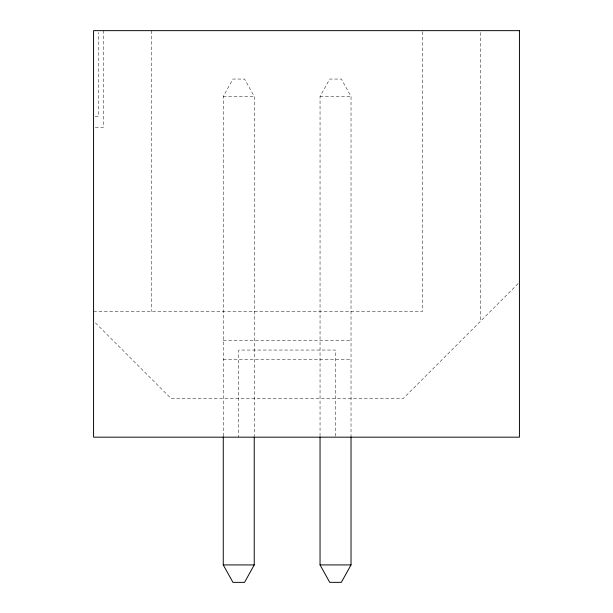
<?xml version="1.0" encoding="UTF-8"?>
<svg xmlns="http://www.w3.org/2000/svg" width="613" height="613" viewBox="0 0 613 613"><rect width="100%" height="100%" fill="white"/><g stroke="black" fill="none" stroke-linecap="round" stroke-linejoin="round"><path stroke-width="0.46" stroke-dasharray="3.06 2.3" d="M223.262 436.088L223.262 96.463L232.94 79.046L244.556 79.046L254.234 96.463L254.234 436.088M320.047 436.088L320.047 96.463L329.733 79.046L341.341 79.046L351.027 96.463L351.027 436.088M518.1 283.635L403.293 398.45L170.996 398.45L93.567 321.02M223.262 96.463L254.234 96.463M320.047 96.463L351.027 96.463M95.176 116.616L98.402 116.616L98.402 32.558M95.322 127.443L103.245 127.443L103.245 30.65M93.567 311.343L422.648 311.343L422.648 30.65M223.262 340.376L351.027 340.376M223.262 359.731L351.027 359.731M480.722 32.558L480.722 321.02M335.533 436.211L335.533 350.054L238.748 350.054L238.748 437.169M151.633 30.65L151.633 311.343"/><path stroke-width="0.92" d="M254.234 437.038L254.234 564.925L244.556 582.35L232.94 582.35L223.262 564.925L223.262 436.816M351.027 436.816L351.027 564.925L341.341 582.35L329.733 582.35L320.047 564.925L320.047 437.038M223.262 564.925L254.234 564.925M320.047 564.925L351.027 564.925M519.433 30.65L93.567 30.65L93.567 437.169L519.433 437.169L519.433 30.65"/></g></svg>
